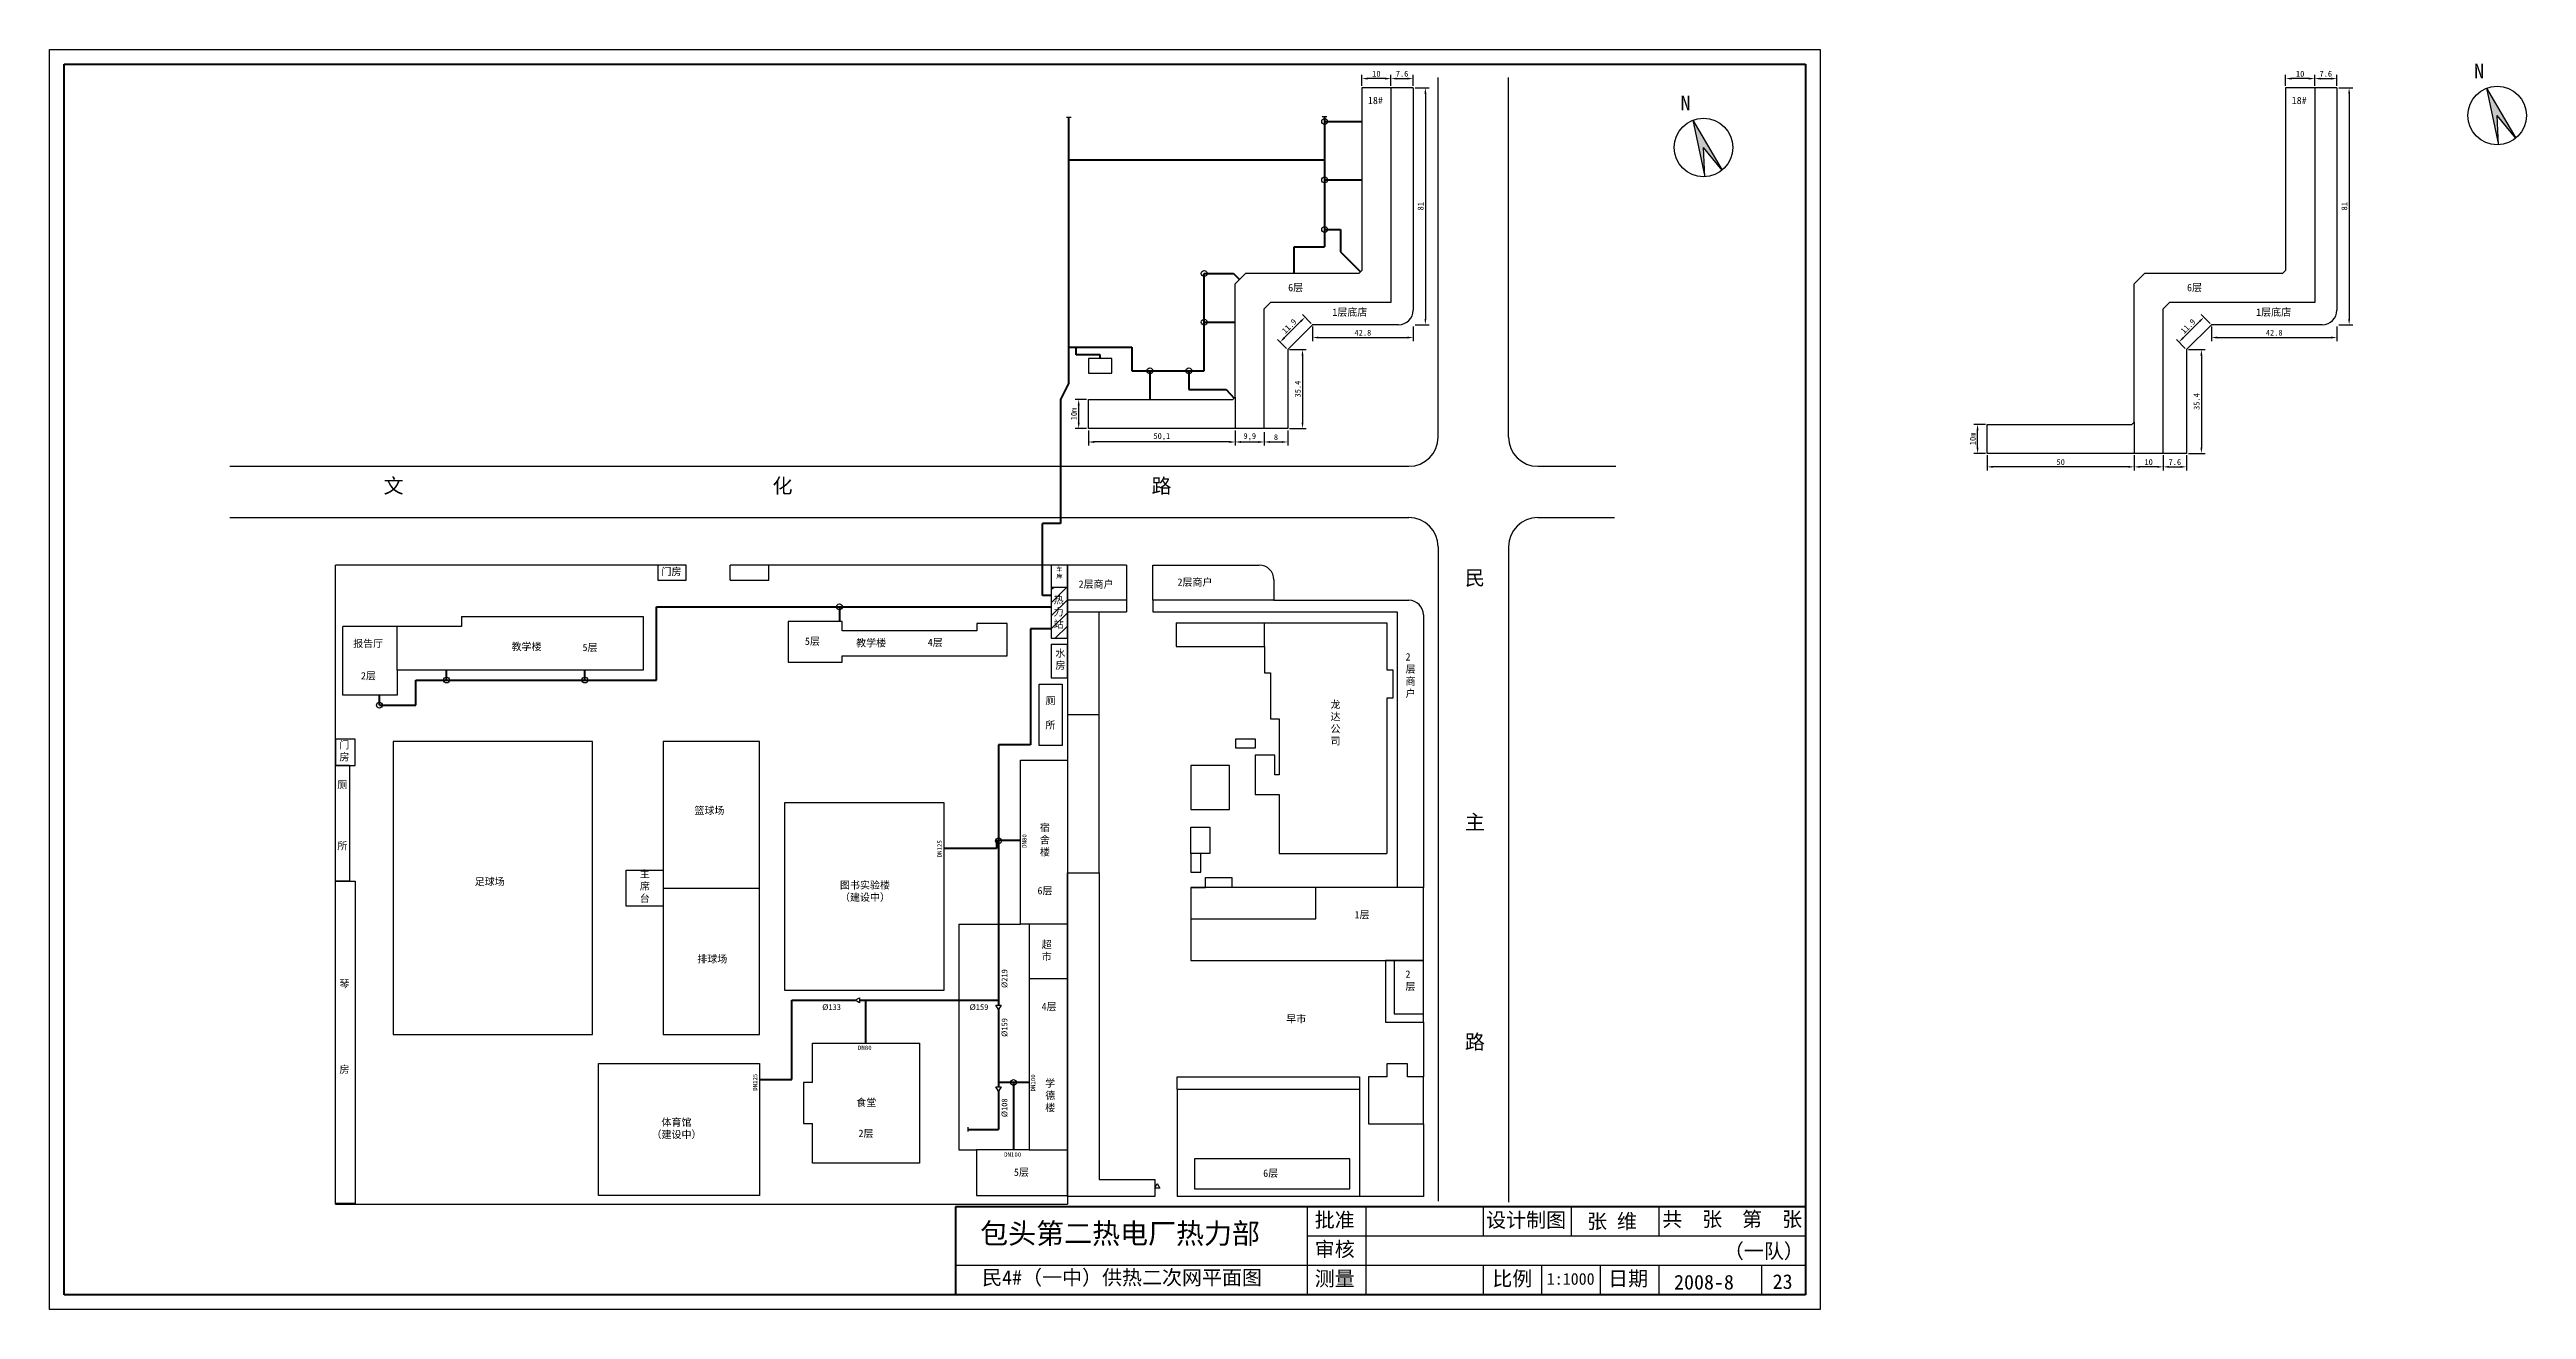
# Model space of a CAD drawing. Header units: millimetres. Extents: x 710 to 1555, y 285 to 715.
import ezdxf

# ---------------------------------------------------------------- set-up
doc = ezdxf.new("R2010")
doc.units = ezdxf.units.MM
doc.linetypes.add('DASHED', pattern=[19.05, 12.7, -6.35])
doc.layers.add('围栏', color=3, linetype='Continuous')
doc.layers.add('边线', color=1, linetype='Continuous')
doc.layers.add('标注', color=7, linetype='Continuous', lineweight=18)
doc.layers.add('管道', color=7, linetype='Continuous', lineweight=50)
doc.dimstyles.new('ISO-25', dxfattribs={"dimtxt": 2, "dimasz": 2, "dimexe": 1.25, "dimexo": 0.625, "dimtad": 1, "dimtxsty": 'Standard', "dimcen": 2.5, "dimadec": 0, "dimazin": 0, "dimtfac": 1, "dimtmove": 0, "dimatfit": 3, "dimfxl": 0, "dimarcsym": 0})

# ---------------------------------------------------------------- blocks, each defined once
blk = doc.blocks.new('*D2')
at = {"layer": 'Defpoints', "color": 0}
for p in [(1061.25, 595.9), (1064.56, 595.9), (1064.56, 586)]:
    blk.add_point(p, dxfattribs=at)
at = {"layer": '标注', "color": 0, "lineweight": -2}
for p, q in [((1063.94, 595.9), (1060, 595.9)), ((1061.25, 588), (1061.25, 593.9)), ((1063.94, 586), (1060, 586))]:
    blk.add_line(p, q, dxfattribs=at)
at = {"layer": '标注', "color": 0}
for points in [[(1060.92, 593.9), (1061.59, 593.9), (1061.25, 595.9)], [(1060.92, 588), (1061.59, 588), (1061.25, 586)]]:
    blk.add_solid(points, dxfattribs=at)
at = {"layer": '标注', "color": 0, "insert": (1059.63, 590.95), "char_height": 2, "attachment_point": 5, "rotation": 90}
blk.add_mtext('10m', dxfattribs=at)
blk = doc.blocks.new('*D3')
at = {"layer": 'Defpoints', "color": 0}
for p in [(1064.56, 586), (1114.66, 586), (1064.56, 581.41)]:
    blk.add_point(p, dxfattribs=at)
at = {"layer": '标注', "color": 0, "lineweight": -2}
for p, q in [((1064.56, 585.38), (1064.56, 580.16)), ((1114.66, 585.38), (1114.66, 580.16)), ((1112.66, 581.41), (1066.56, 581.41))]:
    blk.add_line(p, q, dxfattribs=at)
at = {"layer": '标注', "color": 0}
for points in [[(1066.56, 581.74), (1066.56, 581.07), (1064.56, 581.41)], [(1112.66, 581.74), (1112.66, 581.07), (1114.66, 581.41)]]:
    blk.add_solid(points, dxfattribs=at)
at = {"layer": '标注', "color": 0, "insert": (1089.61, 583.2), "char_height": 2, "attachment_point": 5}
blk.add_mtext('50,1', dxfattribs=at)
blk = doc.blocks.new('*D4')
at = {"layer": 'Defpoints', "color": 0}
for p in [(1114.66, 585.38), (1124.56, 585.38), (1124.56, 581.41)]:
    blk.add_point(p, dxfattribs=at)
at = {"layer": '标注', "color": 0, "lineweight": -2}
for p, q in [((1114.66, 584.75), (1114.66, 580.16)), ((1124.56, 584.75), (1124.56, 580.16)), ((1116.66, 581.41), (1122.56, 581.41))]:
    blk.add_line(p, q, dxfattribs=at)
at = {"layer": '标注', "color": 0}
for points in [[(1116.66, 581.74), (1116.66, 581.07), (1114.66, 581.41)], [(1122.56, 581.74), (1122.56, 581.07), (1124.56, 581.41)]]:
    blk.add_solid(points, dxfattribs=at)
at = {"layer": '标注', "color": 0, "insert": (1119.61, 583.2), "char_height": 2, "attachment_point": 5}
blk.add_mtext('9,9', dxfattribs=at)
blk = doc.blocks.new('*D5')
at = {"layer": 'Defpoints', "color": 0}
for p in [(1124.56, 584.75), (1132.56, 586), (1132.56, 581.41)]:
    blk.add_point(p, dxfattribs=at)
at = {"layer": '标注', "color": 0, "lineweight": -2}
for p, q in [((1124.56, 584.13), (1124.56, 580.16)), ((1132.56, 585.38), (1132.56, 580.16)), ((1126.56, 581.41), (1130.56, 581.41))]:
    blk.add_line(p, q, dxfattribs=at)
at = {"layer": '标注', "color": 0}
for points in [[(1126.56, 581.74), (1126.56, 581.07), (1124.56, 581.41)], [(1130.56, 581.74), (1130.56, 581.07), (1132.56, 581.41)]]:
    blk.add_solid(points, dxfattribs=at)
at = {"layer": '标注', "color": 0, "insert": (1128.56, 583.03), "char_height": 2, "attachment_point": 5}
blk.add_mtext('8', dxfattribs=at)
blk = doc.blocks.new('*D6')
at = {"layer": 'Defpoints', "color": 0}
for p in [(1132.56, 612.92), (1132.56, 586), (1137.61, 586)]:
    blk.add_point(p, dxfattribs=at)
at = {"layer": '标注', "color": 0, "lineweight": -2}
for p, q in [((1133.19, 612.92), (1138.86, 612.92)), ((1137.61, 610.92), (1137.61, 588)), ((1133.19, 586), (1138.86, 586))]:
    blk.add_line(p, q, dxfattribs=at)
at = {"layer": '标注', "color": 0}
for points in [[(1137.27, 610.92), (1137.94, 610.92), (1137.61, 612.92)], [(1137.27, 588), (1137.94, 588), (1137.61, 586)]]:
    blk.add_solid(points, dxfattribs=at)
at = {"layer": '标注', "color": 0, "insert": (1135.98, 599.46), "char_height": 2, "attachment_point": 5, "rotation": 90}
blk.add_mtext('35.4', dxfattribs=at)
blk = doc.blocks.new('*D7')
at = {"layer": 'Defpoints', "color": 0}
for p in [(1141.05, 621.4), (1175.36, 621.4), (1175.36, 617.05)]:
    blk.add_point(p, dxfattribs=at)
at = {"layer": '标注', "color": 0, "lineweight": -2}
for p, q in [((1141.05, 620.78), (1141.05, 615.8)), ((1143.05, 617.05), (1173.36, 617.05)), ((1175.36, 620.78), (1175.36, 615.8))]:
    blk.add_line(p, q, dxfattribs=at)
at = {"layer": '标注', "color": 0}
for points in [[(1143.05, 617.38), (1143.05, 616.71), (1141.05, 617.05)], [(1173.36, 617.38), (1173.36, 616.71), (1175.36, 617.05)]]:
    blk.add_solid(points, dxfattribs=at)
at = {"layer": '标注', "color": 0, "insert": (1158.2, 618.67), "char_height": 2, "attachment_point": 5}
blk.add_mtext('42.8', dxfattribs=at)
blk = doc.blocks.new('*D8')
at = {"layer": 'Defpoints', "color": 0}
for p in [(1138.45, 624), (1141.05, 621.4), (1132.56, 612.92)]:
    blk.add_point(p, dxfattribs=at)
at = {"layer": '标注', "color": 0, "lineweight": -2}
for p, q in [((1131.38, 616.93), (1137.03, 622.59)), ((1140.61, 621.85), (1137.56, 624.89)), ((1132.12, 613.36), (1129.08, 616.4))]:
    blk.add_line(p, q, dxfattribs=at)
at = {"layer": '标注', "color": 0}
for points in [[(1131.14, 617.17), (1131.61, 616.7), (1129.96, 615.52)], [(1136.8, 622.83), (1137.27, 622.35), (1138.45, 624)]]:
    blk.add_solid(points, dxfattribs=at)
at = {"layer": '标注', "color": 0, "insert": (1133.06, 620.91), "char_height": 2, "attachment_point": 5, "rotation": 45}
blk.add_mtext('11.9', dxfattribs=at)
blk = doc.blocks.new('*D9')
at = {"layer": 'Defpoints', "color": 0}
for p in [(1157.86, 705.42), (1157.86, 702.3), (1167.76, 702.3)]:
    blk.add_point(p, dxfattribs=at)
at = {"layer": '标注', "color": 0, "lineweight": -2}
for p, q in [((1157.86, 702.93), (1157.86, 706.67)), ((1165.76, 705.42), (1159.86, 705.42)), ((1167.76, 702.93), (1167.76, 706.67))]:
    blk.add_line(p, q, dxfattribs=at)
at = {"layer": '标注', "color": 0}
for points in [[(1159.86, 705.76), (1159.86, 705.09), (1157.86, 705.42)], [(1165.76, 705.76), (1165.76, 705.09), (1167.76, 705.42)]]:
    blk.add_solid(points, dxfattribs=at)
at = {"layer": '标注', "color": 0, "insert": (1162.81, 707.05), "char_height": 2, "attachment_point": 5}
blk.add_mtext('10', dxfattribs=at)
blk = doc.blocks.new('*D11')
at = {"layer": 'Defpoints', "color": 0}
for p in [(1167.76, 702.3), (1175.36, 705.42), (1175.36, 702.3)]:
    blk.add_point(p, dxfattribs=at)
at = {"layer": '标注', "color": 0, "lineweight": -2}
for p, q in [((1167.76, 702.93), (1167.76, 706.67)), ((1169.76, 705.42), (1173.36, 705.42)), ((1175.36, 702.93), (1175.36, 706.67))]:
    blk.add_line(p, q, dxfattribs=at)
at = {"layer": '标注', "color": 0}
for points in [[(1169.76, 705.76), (1169.76, 705.09), (1167.76, 705.42)], [(1173.36, 705.76), (1173.36, 705.09), (1175.36, 705.42)]]:
    blk.add_solid(points, dxfattribs=at)
at = {"layer": '标注', "color": 0, "insert": (1171.56, 707.05), "char_height": 2, "attachment_point": 5}
blk.add_mtext('7.6', dxfattribs=at)
blk = doc.blocks.new('*D12')
at = {"layer": 'Defpoints', "color": 0}
for p in [(1175.36, 702.3), (1175.36, 621.4), (1179.52, 621.4)]:
    blk.add_point(p, dxfattribs=at)
at = {"layer": '标注', "color": 0, "lineweight": -2}
for p, q in [((1175.99, 702.3), (1180.77, 702.3)), ((1179.52, 700.3), (1179.52, 623.4)), ((1175.99, 621.4), (1180.77, 621.4))]:
    blk.add_line(p, q, dxfattribs=at)
at = {"layer": '标注', "color": 0}
for points in [[(1179.19, 700.3), (1179.85, 700.3), (1179.52, 702.3)], [(1179.19, 623.4), (1179.85, 623.4), (1179.52, 621.4)]]:
    blk.add_solid(points, dxfattribs=at)
at = {"layer": '标注', "color": 0, "insert": (1177.9, 661.85), "char_height": 2, "attachment_point": 5, "rotation": 90}
blk.add_mtext('81', dxfattribs=at)
blk = doc.blocks.new('*D16')
at = {"layer": 'Defpoints', "color": 0}
for p in [(1490.48, 702.3), (1490.48, 621.4), (1494.64, 621.4)]:
    blk.add_point(p, dxfattribs=at)
at = {"layer": '标注', "color": 0, "lineweight": -2}
for p, q in [((1491.11, 702.3), (1495.89, 702.3)), ((1494.64, 700.3), (1494.64, 623.4)), ((1491.11, 621.4), (1495.89, 621.4))]:
    blk.add_line(p, q, dxfattribs=at)
at = {"layer": '标注', "color": 0}
for points in [[(1494.31, 700.3), (1494.97, 700.3), (1494.64, 702.3)], [(1494.31, 623.4), (1494.97, 623.4), (1494.64, 621.4)]]:
    blk.add_solid(points, dxfattribs=at)
at = {"layer": '标注', "color": 0, "insert": (1493.02, 661.85), "char_height": 2, "attachment_point": 5, "rotation": 90}
blk.add_mtext('81', dxfattribs=at)
blk = doc.blocks.new('*D15')
at = {"layer": 'Defpoints', "color": 0}
for p in [(1482.88, 702.3), (1490.48, 705.42), (1490.48, 702.3)]:
    blk.add_point(p, dxfattribs=at)
at = {"layer": '标注', "color": 0, "lineweight": -2}
for p, q in [((1482.88, 702.93), (1482.88, 706.67)), ((1484.88, 705.42), (1488.48, 705.42)), ((1490.48, 702.93), (1490.48, 706.67))]:
    blk.add_line(p, q, dxfattribs=at)
at = {"layer": '标注', "color": 0}
for points in [[(1484.88, 705.76), (1484.88, 705.09), (1482.88, 705.42)], [(1488.48, 705.76), (1488.48, 705.09), (1490.48, 705.42)]]:
    blk.add_solid(points, dxfattribs=at)
at = {"layer": '标注', "color": 0, "insert": (1486.68, 707.05), "char_height": 2, "attachment_point": 5}
blk.add_mtext('7.6', dxfattribs=at)
blk = doc.blocks.new('*D22')
at = {"layer": 'Defpoints', "color": 0}
for p in [(1472.98, 705.42), (1472.98, 702.3), (1482.88, 702.3)]:
    blk.add_point(p, dxfattribs=at)
at = {"layer": '标注', "color": 0, "lineweight": -2}
for p, q in [((1472.98, 702.93), (1472.98, 706.67)), ((1480.88, 705.42), (1474.98, 705.42)), ((1482.88, 702.93), (1482.88, 706.67))]:
    blk.add_line(p, q, dxfattribs=at)
at = {"layer": '标注', "color": 0}
for points in [[(1474.98, 705.76), (1474.98, 705.09), (1472.98, 705.42)], [(1480.88, 705.76), (1480.88, 705.09), (1482.88, 705.42)]]:
    blk.add_solid(points, dxfattribs=at)
at = {"layer": '标注', "color": 0, "insert": (1477.93, 707.05), "char_height": 2, "attachment_point": 5}
blk.add_mtext('10', dxfattribs=at)
blk = doc.blocks.new('*D14')
at = {"layer": 'Defpoints', "color": 0}
for p in [(1445.08, 624), (1447.68, 621.4), (1439.19, 612.92)]:
    blk.add_point(p, dxfattribs=at)
at = {"layer": '标注', "color": 0, "lineweight": -2}
for p, q in [((1438.01, 616.93), (1443.66, 622.59)), ((1447.24, 621.85), (1444.19, 624.89)), ((1438.75, 613.36), (1435.71, 616.4))]:
    blk.add_line(p, q, dxfattribs=at)
at = {"layer": '标注', "color": 0}
for points in [[(1437.77, 617.17), (1438.24, 616.7), (1436.59, 615.52)], [(1443.43, 622.83), (1443.9, 622.35), (1445.08, 624)]]:
    blk.add_solid(points, dxfattribs=at)
at = {"layer": '标注', "color": 0, "insert": (1439.69, 620.91), "char_height": 2, "attachment_point": 5, "rotation": 45}
blk.add_mtext('11.9', dxfattribs=at)
blk = doc.blocks.new('*D21')
at = {"layer": 'Defpoints', "color": 0}
for p in [(1447.68, 621.4), (1490.48, 621.4), (1490.48, 617.05)]:
    blk.add_point(p, dxfattribs=at)
at = {"layer": '标注', "color": 0, "lineweight": -2}
for p, q in [((1447.68, 620.78), (1447.68, 615.8)), ((1449.68, 617.05), (1488.48, 617.05)), ((1490.48, 620.78), (1490.48, 615.8))]:
    blk.add_line(p, q, dxfattribs=at)
at = {"layer": '标注', "color": 0}
for points in [[(1449.68, 617.38), (1449.68, 616.71), (1447.68, 617.05)], [(1488.48, 617.38), (1488.48, 616.71), (1490.48, 617.05)]]:
    blk.add_solid(points, dxfattribs=at)
at = {"layer": '标注', "color": 0, "insert": (1469.08, 618.67), "char_height": 2, "attachment_point": 5}
blk.add_mtext('42.8', dxfattribs=at)
blk = doc.blocks.new('*D20')
at = {"layer": 'Defpoints', "color": 0}
for p in [(1439.19, 612.92), (1439.19, 577.51), (1444.24, 577.51)]:
    blk.add_point(p, dxfattribs=at)
at = {"layer": '标注', "color": 0, "lineweight": -2}
for p, q in [((1439.82, 612.92), (1445.49, 612.92)), ((1444.24, 610.92), (1444.24, 579.51)), ((1439.82, 577.51), (1445.49, 577.51))]:
    blk.add_line(p, q, dxfattribs=at)
at = {"layer": '标注', "color": 0}
for points in [[(1443.9, 610.92), (1444.57, 610.92), (1444.24, 612.92)], [(1443.9, 579.51), (1444.57, 579.51), (1444.24, 577.51)]]:
    blk.add_solid(points, dxfattribs=at)
at = {"layer": '标注', "color": 0, "insert": (1442.61, 595.22), "char_height": 2, "attachment_point": 5, "rotation": 90}
blk.add_mtext('35.4', dxfattribs=at)
blk = doc.blocks.new('*D13')
at = {"layer": 'Defpoints', "color": 0}
for p in [(1431.19, 576.26), (1439.19, 577.51), (1439.19, 572.92)]:
    blk.add_point(p, dxfattribs=at)
at = {"layer": '标注', "color": 0, "lineweight": -2}
for p, q in [((1431.19, 575.64), (1431.19, 571.67)), ((1439.19, 576.89), (1439.19, 571.67)), ((1433.19, 572.92), (1437.19, 572.92))]:
    blk.add_line(p, q, dxfattribs=at)
at = {"layer": '标注', "color": 0}
for points in [[(1433.19, 573.25), (1433.19, 572.58), (1431.19, 572.92)], [(1437.19, 573.25), (1437.19, 572.58), (1439.19, 572.92)]]:
    blk.add_solid(points, dxfattribs=at)
at = {"layer": '标注', "color": 0, "insert": (1435.19, 574.54), "char_height": 2, "attachment_point": 5}
blk.add_mtext('7.6', dxfattribs=at)
blk = doc.blocks.new('*D17')
at = {"layer": 'Defpoints', "color": 0}
for p in [(1367.88, 587.41), (1371.19, 587.41), (1371.19, 577.51)]:
    blk.add_point(p, dxfattribs=at)
at = {"layer": '标注', "color": 0, "lineweight": -2}
for p, q in [((1370.57, 587.41), (1366.63, 587.41)), ((1367.88, 579.51), (1367.88, 585.41)), ((1370.57, 577.51), (1366.63, 577.51))]:
    blk.add_line(p, q, dxfattribs=at)
at = {"layer": '标注', "color": 0}
for points in [[(1367.55, 585.41), (1368.22, 585.41), (1367.88, 587.41)], [(1367.55, 579.51), (1368.22, 579.51), (1367.88, 577.51)]]:
    blk.add_solid(points, dxfattribs=at)
at = {"layer": '标注', "color": 0, "insert": (1366.26, 582.46), "char_height": 2, "attachment_point": 5, "rotation": 90}
blk.add_mtext('10m', dxfattribs=at)
blk = doc.blocks.new('*D23')
at = {"layer": 'Defpoints', "color": 0}
for p in [(1421.29, 577.51), (1431.19, 577.51), (1421.29, 572.92)]:
    blk.add_point(p, dxfattribs=at)
at = {"layer": '标注', "color": 0, "lineweight": -2}
for p, q in [((1421.29, 576.89), (1421.29, 571.67)), ((1431.19, 576.89), (1431.19, 571.67)), ((1429.19, 572.92), (1423.29, 572.92))]:
    blk.add_line(p, q, dxfattribs=at)
at = {"layer": '标注', "color": 0}
for points in [[(1423.29, 573.25), (1423.29, 572.58), (1421.29, 572.92)], [(1429.19, 573.25), (1429.19, 572.58), (1431.19, 572.92)]]:
    blk.add_solid(points, dxfattribs=at)
at = {"layer": '标注', "color": 0, "insert": (1426.24, 574.54), "char_height": 2, "attachment_point": 5}
blk.add_mtext('10', dxfattribs=at)
blk = doc.blocks.new('*D24')
at = {"layer": 'Defpoints', "color": 0}
for p in [(1371.19, 577.51), (1421.29, 577.51), (1371.19, 572.92)]:
    blk.add_point(p, dxfattribs=at)
at = {"layer": '标注', "color": 0, "lineweight": -2}
for p, q in [((1371.19, 576.89), (1371.19, 571.67)), ((1421.29, 576.89), (1421.29, 571.67)), ((1419.29, 572.92), (1373.19, 572.92))]:
    blk.add_line(p, q, dxfattribs=at)
at = {"layer": '标注', "color": 0}
for points in [[(1373.19, 573.25), (1373.19, 572.58), (1371.19, 572.92)], [(1419.29, 573.25), (1419.29, 572.58), (1421.29, 572.92)]]:
    blk.add_solid(points, dxfattribs=at)
at = {"layer": '标注', "color": 0, "insert": (1396.24, 574.54), "char_height": 2, "attachment_point": 5}
blk.add_mtext('50', dxfattribs=at)

msp = doc.modelspace()

# ---------------------------------------------------------------- hatches: boundary and pattern name
for points in [[(1541.535, 702.13), (1545.606, 682.809), (1545.127, 692.798), (1551.469, 685.066)], [(1270.807, 691.228), (1274.879, 671.907), (1274.4, 681.896), (1280.741, 674.164)]]:
    msp.add_hatch(color=256).paths.add_polyline_path(points)
at = {"layer": '围栏'}
h = msp.add_hatch(dxfattribs=at)
h.set_pattern_fill('ANSI31', color=5, style=0)
h.paths.add_polyline_path([(1057.412, 514.404), (1057.412, 531.904), (1051.912, 531.904), (1051.912, 514.404)])
h.paths.add_polyline_path([(1052.08, 529.403), (1056.733, 529.403), (1056.733, 515.903), (1052.08, 515.903)], flags=24)

# ---------------------------------------------------------------- linework, layer by layer
at = {"lineweight": 40}
for p, q in [((715.183, 290.349), (715.183, 710.349)), ((715.183, 710.349), (1309.183, 710.349)), ((1309.183, 710.349), (1309.183, 290.349)), ((1309.183, 320.349), (1019.183, 320.349)), ((1019.183, 320.349), (1019.183, 290.349)), ((1309.183, 290.349), (715.183, 290.349))]:
    msp.add_line(p, q, dxfattribs=at)
for p, q in [((1167.762, 702.304), (1157.862, 702.304)), ((1157.862, 702.304), (1157.862, 639.947)), ((1175.362, 702.304), (1167.762, 702.304)), ((1167.762, 702.304), (1167.762, 629.004)), ((1175.362, 702.304), (1175.362, 626.404)), ((1183.862, 583.104), (1183.862, 705.846)), ((1207.862, 583.104), (1207.862, 705.846)), ((1472.982, 702.304), (1472.982, 639.947)), ((1482.882, 702.304), (1472.982, 702.304)), ((1482.882, 702.304), (1482.882, 629.004)), ((1490.482, 702.304), (1482.882, 702.304)), ((1490.482, 702.304), (1490.482, 626.404)), ((1541.535, 702.13), (1551.469, 685.066)), ((1541.535, 702.13), (1545.606, 682.809)), ((1057.068, 692.288), (1058.647, 692.288)), ((1144.353, 692.533), (1145.933, 692.533)), ((1270.807, 691.228), (1274.879, 671.907)), ((1270.807, 691.228), (1280.741, 674.164)), ((1551.469, 685.066), (1545.127, 692.798)), ((1545.606, 682.809), (1545.127, 692.798)), ((1274.879, 671.907), (1274.4, 681.896)), ((1280.741, 674.164), (1274.4, 681.896)), ((1114.662, 635.369), (1118.197, 638.904)), ((1114.662, 596.691), (1114.662, 635.369)), ((1156.819, 638.904), (1118.197, 638.904)), ((1156.819, 638.904), (1157.862, 639.947)), ((1421.292, 635.369), (1424.828, 638.904)), ((1421.292, 588.201), (1421.292, 635.369)), ((1471.94, 638.904), (1424.828, 638.904)), ((1471.94, 638.904), (1472.982, 639.947)), ((1124.562, 626.883), (1126.683, 629.004)), ((1124.562, 586.004), (1124.562, 626.883)), ((1167.762, 629.004), (1126.683, 629.004)), ((1431.192, 626.883), (1433.314, 629.004)), ((1431.192, 577.514), (1431.192, 626.883)), ((1482.882, 629.004), (1433.314, 629.004)), ((1132.562, 612.919), (1141.047, 621.404)), ((1170.362, 621.404), (1141.047, 621.404)), ((1439.192, 612.919), (1447.678, 621.404)), ((1485.482, 621.404), (1447.678, 621.404)), ((1072.562, 609.904), (1064.562, 609.904)), ((1064.562, 609.904), (1064.562, 604.904)), ((1072.562, 604.904), (1072.562, 609.904)), ((1132.562, 612.919), (1132.562, 586.004)), ((1439.192, 612.919), (1439.192, 577.514)), ((1064.562, 604.904), (1072.562, 604.904)), ((1064.562, 595.904), (1113.875, 595.904)), ((1064.562, 586.004), (1064.562, 595.904)), ((1113.875, 595.904), (1114.662, 596.691)), ((1124.562, 586.004), (1064.562, 586.004)), ((1132.562, 586.004), (1124.562, 586.004)), ((1371.192, 577.514), (1371.192, 587.414)), ((1371.192, 587.414), (1420.506, 587.414)), ((1420.506, 587.414), (1421.292, 588.201)), ((1431.192, 577.514), (1371.192, 577.514)), ((1439.192, 577.514), (1431.192, 577.514)), ((771.689, 573.104), (1173.862, 573.104)), ((1217.862, 573.104), (1244.461, 573.104)), ((771.689, 555.604), (1173.862, 555.604)), ((1217.862, 555.604), (1244.081, 555.604)), ((1183.862, 545.604), (1183.862, 322.282)), ((1207.862, 545.604), (1207.862, 321.984)), ((927.312, 539.404), (807.712, 539.404)), ((807.712, 321.304), (807.712, 539.404)), ((917.712, 539.404), (917.712, 534.224)), ((917.712, 534.224), (927.312, 534.224)), ((927.312, 534.224), (927.312, 539.404)), ((1051.912, 539.404), (942.312, 539.404)), ((942.312, 534.224), (942.312, 539.404)), ((942.312, 534.224), (955.512, 534.224)), ((955.512, 534.224), (955.512, 539.404)), ((1057.412, 539.404), (1051.912, 539.404)), ((1051.912, 539.404), (1051.912, 531.904)), ((1077.562, 539.404), (1057.412, 539.404)), ((1057.412, 539.404), (1057.412, 523.404)), ((1057.412, 531.904), (1057.412, 539.404)), ((1077.562, 539.404), (1077.562, 523.404)), ((1086.562, 539.404), (1122.862, 539.404)), ((1086.562, 527.404), (1086.562, 539.404)), ((1127.862, 534.404), (1127.862, 527.404)), ((1051.912, 531.904), (1057.412, 531.904)), ((1051.912, 531.904), (1051.912, 514.404)), ((1057.412, 514.404), (1057.412, 531.904)), ((1077.562, 527.404), (1057.412, 527.404)), ((1127.862, 527.404), (1086.562, 527.404)), ((1086.562, 527.404), (1086.562, 523.404)), ((1127.862, 527.404), (1173.862, 527.404)), ((810.212, 495.004), (810.212, 518.404)), ((850.712, 518.404), (810.212, 518.404)), ((828.812, 503.504), (828.812, 518.404)), ((850.712, 521.804), (912.712, 521.804)), ((850.712, 521.804), (850.712, 518.404)), ((912.712, 521.804), (912.712, 503.504)), ((962.112, 520.104), (962.112, 506.304)), ((980.612, 520.104), (962.112, 520.104)), ((980.612, 517.004), (980.612, 520.104)), ((1026.512, 517.004), (980.612, 517.004)), ((1036.912, 519.404), (1026.512, 519.404)), ((1026.512, 519.404), (1026.512, 517.004)), ((1036.912, 508.404), (1036.912, 519.404)), ((1057.412, 523.404), (1077.562, 523.404)), ((1057.412, 523.404), (1057.412, 488.404)), ((1068.212, 488.404), (1068.212, 523.404)), ((1086.562, 523.404), (1169.862, 523.404)), ((1094.452, 519.634), (1124.652, 519.634)), ((1094.452, 519.634), (1094.452, 511.634)), ((1124.652, 519.634), (1166.352, 519.634)), ((1124.652, 511.634), (1124.652, 519.634)), ((1166.352, 519.634), (1166.352, 503.634)), ((1169.862, 523.404), (1169.862, 429.404)), ((1178.862, 522.404), (1178.862, 429.404)), ((980.612, 506.304), (980.612, 508.404)), ((980.612, 508.404), (1026.512, 508.404)), ((1026.512, 508.404), (1036.912, 508.404)), ((1051.912, 514.404), (1057.412, 514.404)), ((1051.912, 512.404), (1051.912, 500.904)), ((1051.912, 512.404), (1057.412, 512.404)), ((1057.412, 514.404), (1057.412, 512.404)), ((1057.412, 500.904), (1057.412, 512.404)), ((1094.452, 511.634), (1124.652, 511.634)), ((1124.652, 511.634), (1124.652, 502.634)), ((912.712, 503.504), (828.812, 503.504)), ((828.812, 503.504), (828.812, 495.004)), ((962.112, 506.304), (980.612, 506.304)), ((1047.812, 477.804), (1047.812, 498.804)), ((1047.812, 498.804), (1055.612, 498.804)), ((1051.912, 500.904), (1057.412, 500.904)), ((1055.612, 498.804), (1055.612, 477.804)), ((1057.412, 500.904), (1057.412, 321.304)), ((1124.652, 502.634), (1126.652, 502.634)), ((1126.652, 502.634), (1126.652, 486.934)), ((1166.352, 503.634), (1168.402, 503.634)), ((1168.402, 503.634), (1168.402, 494.034)), ((828.812, 495.004), (810.212, 495.004)), ((1168.402, 494.034), (1166.352, 494.034)), ((1166.352, 494.034), (1166.352, 440.934)), ((1057.412, 488.404), (1068.212, 488.404)), ((1057.412, 488.404), (1057.412, 434.404)), ((1068.212, 434.404), (1068.212, 488.404)), ((1126.652, 486.934), (1129.652, 486.934)), ((1129.652, 486.934), (1129.652, 467.834)), ((807.712, 480.004), (807.712, 471.004)), ((814.412, 480.004), (807.712, 480.004)), ((814.412, 471.004), (814.412, 480.004)), ((827.369, 479.154), (827.369, 379.154)), ((895.369, 479.154), (827.369, 479.154)), ((895.369, 379.154), (895.369, 479.154)), ((952.412, 479.154), (919.512, 479.154)), ((919.512, 479.154), (919.512, 435.304)), ((952.412, 379.154), (952.412, 479.154)), ((1055.612, 477.804), (1047.812, 477.804)), ((1114.902, 480.134), (1121.452, 480.134)), ((1114.902, 476.934), (1114.902, 480.134)), ((1121.452, 476.934), (1114.902, 476.934)), ((1121.452, 480.134), (1121.452, 476.934)), ((1128.152, 474.534), (1121.452, 474.534)), ((1121.452, 474.534), (1121.452, 461.134)), ((1128.152, 467.834), (1128.152, 474.534)), ((807.712, 471.004), (814.412, 471.004)), ((807.712, 471.004), (812.512, 471.004)), ((812.512, 471.004), (807.712, 471.004)), ((812.512, 471.004), (812.512, 431.504)), ((1041.412, 416.804), (1041.412, 472.804)), ((1041.412, 472.804), (1057.412, 472.804)), ((1057.412, 472.804), (1057.412, 416.804)), ((1099.462, 471.034), (1099.462, 455.934)), ((1112.652, 471.034), (1099.462, 471.034)), ((1112.652, 455.934), (1112.652, 471.034)), ((1129.652, 467.834), (1128.152, 467.834)), ((1015.412, 458.304), (960.912, 458.304)), ((960.912, 458.304), (960.912, 394.304)), ((1015.412, 394.304), (1015.412, 458.304)), ((1121.452, 461.134), (1129.652, 461.134)), ((1129.652, 461.134), (1129.652, 440.934)), ((1099.462, 455.934), (1112.652, 455.934)), ((1099.462, 449.934), (1105.962, 449.934)), ((1099.462, 440.934), (1099.462, 449.934)), ((1105.962, 449.934), (1105.962, 440.934)), ((1105.962, 440.934), (1099.462, 440.934)), ((1099.462, 440.934), (1099.462, 434.634)), ((1102.962, 434.634), (1102.962, 440.934)), ((1129.652, 440.934), (1166.352, 440.934)), ((812.512, 431.504), (807.712, 431.504)), ((807.712, 431.504), (814.412, 431.504)), ((814.412, 431.504), (814.412, 321.504)), ((906.912, 423.004), (906.912, 435.304)), ((906.912, 435.304), (919.512, 435.304)), ((919.512, 435.304), (919.512, 423.004)), ((1057.412, 434.404), (1068.212, 434.404)), ((1057.412, 323.904), (1057.412, 434.404)), ((1068.212, 434.404), (1068.212, 329.704)), ((1099.462, 434.634), (1102.962, 434.634)), ((1104.462, 429.404), (1104.462, 432.804)), ((1104.462, 432.804), (1113.462, 432.804)), ((1113.462, 432.804), (1113.462, 429.404)), ((919.512, 423.004), (906.912, 423.004)), ((919.512, 429.154), (952.412, 429.154)), ((919.512, 423.004), (919.512, 379.154)), ((1178.862, 429.404), (1099.462, 429.404)), ((1099.462, 429.404), (1099.462, 404.404)), ((1099.462, 429.404), (1099.462, 418.654)), ((1142.162, 429.404), (1099.462, 429.404)), ((1099.462, 429.404), (1104.462, 429.404)), ((1142.162, 418.654), (1142.162, 429.404)), ((1178.862, 429.404), (1169.862, 429.404)), ((1178.862, 404.404), (1178.862, 429.404)), ((1057.412, 416.804), (1041.412, 416.804)), ((1044.412, 416.804), (1044.412, 398.304)), ((1099.462, 418.654), (1142.162, 418.654)), ((1044.412, 398.304), (1057.412, 398.304)), ((1044.412, 398.304), (1044.412, 339.804)), ((1099.462, 404.404), (1178.862, 404.404)), ((1178.862, 404.404), (1165.862, 404.404)), ((1165.862, 404.404), (1165.862, 383.404)), ((1168.862, 404.404), (1168.862, 386.304)), ((1178.862, 383.404), (1178.862, 404.404)), ((960.912, 394.304), (1015.412, 394.304)), ((1165.862, 383.404), (1178.862, 383.404)), ((1168.862, 386.304), (1178.862, 386.304)), ((1178.862, 383.404), (1178.862, 364.704)), ((827.369, 379.154), (895.369, 379.154)), ((919.512, 379.154), (952.412, 379.154)), ((970.412, 376.271), (1006.912, 376.271)), ((970.412, 362.771), (970.412, 376.271)), ((1006.912, 376.271), (1006.912, 335.271)), ((897.412, 369.304), (952.412, 369.304)), ((897.412, 324.304), (897.412, 369.304)), ((952.412, 369.304), (952.412, 324.304)), ((1094.812, 364.704), (1157.012, 364.704)), ((1094.812, 360.404), (1094.812, 364.704)), ((1157.012, 364.704), (1157.012, 360.404)), ((1166.362, 364.704), (1160.062, 364.704)), ((1160.062, 364.704), (1160.062, 348.704)), ((1173.462, 369.204), (1166.362, 369.204)), ((1166.362, 369.204), (1166.362, 364.704)), ((1173.462, 364.704), (1173.462, 369.204)), ((1178.862, 364.704), (1173.462, 364.704)), ((1178.862, 348.704), (1178.862, 364.704)), ((970.412, 362.771), (967.412, 362.771)), ((967.412, 362.771), (967.412, 348.771)), ((1157.012, 360.404), (1094.812, 360.404)), ((1094.812, 360.404), (1094.812, 323.904)), ((1157.012, 360.404), (1157.012, 323.904)), ((967.412, 348.771), (970.412, 348.771)), ((970.412, 335.271), (970.412, 348.771)), ((1023.412, 347.52), (1023.412, 346.088)), ((1160.062, 348.704), (1178.862, 348.704)), ((1178.862, 348.704), (1178.862, 323.904)), ((1044.412, 339.804), (1026.412, 339.804)), ((1026.412, 339.804), (1026.412, 324.304)), ((1006.912, 335.271), (970.412, 335.271)), ((1068.212, 329.704), (1087.212, 329.704)), ((1087.212, 329.704), (1087.212, 323.904)), ((1153.712, 336.751), (1100.712, 336.751)), ((1100.712, 336.751), (1100.712, 326.551)), ((1153.712, 326.551), (1153.712, 336.751)), ((814.412, 321.504), (807.712, 321.504)), ((807.712, 321.304), (1057.412, 321.304)), ((952.412, 324.304), (897.412, 324.304)), ((1026.412, 324.304), (1057.412, 324.304)), ((1087.212, 323.904), (1057.412, 323.904)), ((1178.862, 323.904), (1094.812, 323.904)), ((1100.712, 326.551), (1153.712, 326.551)), ((1139.183, 320.349), (1139.183, 290.349)), ((1159.183, 320.349), (1159.183, 290.349)), ((1199.183, 320.349), (1199.183, 310.349)), ((1229.217, 320.349), (1229.217, 310.349)), ((1259.183, 320.349), (1259.183, 310.349)), ((1309.183, 310.349), (1139.183, 310.349)), ((1309.183, 300.349), (1019.183, 300.349)), ((1199.183, 300.349), (1199.183, 290.349)), ((1219.183, 300.349), (1219.183, 290.349)), ((1239.183, 300.349), (1239.183, 290.349)), ((1259.183, 300.349), (1259.183, 290.349)), ((1294.183, 300.349), (1294.183, 290.349))]:
    msp.add_line(p, q)
for points in [[(985.032, 390.874), (986.532, 391.74), (986.532, 390.008)], [(1033.912, 387.733), (1033.046, 389.233), (1034.778, 389.233)], [(1033.912, 359.851), (1033.046, 361.351), (1034.778, 361.351)], [(1088.078, 328.304), (1088.944, 326.804), (1087.212, 326.804)]]:
    msp.add_lwpolyline(points, close=True)
for centre, radius in [((1545.127, 692.798), 10), ((1145.143, 690.796), 1), ((1274.4, 681.896), 10), ((1145.143, 670.835), 1), ((1145.143, 653.945), 1), ((1104.074, 638.919), 1), ((1104.074, 622.311), 1), ((1085.543, 605.702), 1), ((1098.847, 605.702), 1), ((979.631, 525.17), 1), ((845.62, 500.164), 1), ((892.806, 500.164), 1), ((822.708, 491.586), 1), ((1033.912, 445.275), 1), ((1039.011, 362.804), 1)]:
    msp.add_circle(centre, radius)
for centre, radius, start, end in [((1170.362, 626.404), 5, 270, 0), ((1485.482, 626.404), 5, 270, 0), ((1173.862, 583.104), 10, 270, 0), ((1217.862, 583.104), 10, 180, 270), ((1173.862, 545.604), 10, 0, 90), ((1217.862, 545.604), 10, 90, 180), ((1122.862, 534.404), 5, 0, 90), ((1173.862, 522.404), 5, 0, 90)]:
    msp.add_arc(centre, radius, start, end)
at = {"layer": '围栏'}
for p, q in [((1114.662, 596.691), (1114.662, 586.004)), ((1421.292, 588.201), (1421.292, 577.514)), ((1020.412, 416.804), (1020.412, 339.804)), ((1020.412, 416.804), (1041.412, 416.804)), ((1020.412, 339.804), (1026.412, 339.804)), ((1044.412, 339.804), (1057.412, 339.804))]:
    msp.add_line(p, q, dxfattribs=at)
at = {"layer": '管道'}
for p, q in [((1057.857, 601.651), (1057.857, 692.288)), ((1145.143, 692.533), (1145.143, 648.06)), ((1145.143, 690.796), (1157.862, 690.796)), ((1057.857, 677.666), (1145.143, 677.666)), ((1145.143, 670.835), (1157.862, 670.835)), ((1145.143, 653.945), (1150.604, 653.945)), ((1150.604, 653.945), (1150.604, 646.268)), ((1134.717, 638.904), (1134.717, 648.06)), ((1134.717, 648.06), (1145.143, 648.06)), ((1150.604, 646.268), (1157.344, 639.429)), ((1104.074, 605.702), (1104.074, 638.919)), ((1104.074, 638.919), (1114.052, 638.919)), ((1114.052, 638.919), (1116.132, 636.839)), ((1104.074, 622.311), (1114.662, 622.311)), ((1057.857, 613.769), (1079.366, 613.769)), ((1060.346, 611.135), (1060.346, 613.769)), ((1068.562, 611.135), (1060.346, 611.135)), ((1068.562, 609.904), (1068.562, 611.135)), ((1079.366, 613.769), (1079.366, 605.702)), ((1057.857, 601.651), (1054.999, 595.948)), ((1079.366, 605.702), (1104.074, 605.702)), ((1085.543, 605.702), (1085.543, 595.904)), ((1098.847, 605.702), (1098.847, 599.334)), ((1054.999, 595.948), (1054.999, 553.632)), ((1098.847, 599.334), (1111.559, 599.334)), ((1111.559, 599.334), (1114.288, 596.317)), ((1048.912, 529.02), (1048.912, 553.632)), ((1054.999, 553.632), (1048.912, 553.632)), ((917.221, 500.164), (917.221, 525.17)), ((917.221, 525.17), (1051.912, 525.17)), ((979.631, 525.17), (979.631, 520.104)), ((1051.912, 529.02), (1048.912, 529.02)), ((1051.912, 517.587), (1044.819, 517.587)), ((1044.819, 517.587), (1044.819, 478.052)), ((835.083, 500.164), (917.221, 500.164)), ((845.62, 500.164), (845.62, 503.504)), ((892.806, 500.164), (892.806, 503.504)), ((822.708, 491.586), (822.708, 495.004)), ((1044.819, 478.052), (1033.912, 478.052)), ((1033.912, 478.052), (1033.912, 389.233)), ((1033.267, 442.676), (1015.412, 442.676)), ((1033.912, 445.275), (1033.267, 445.275)), ((1033.267, 445.275), (1033.267, 442.676)), ((1033.912, 445.485), (1041.412, 445.485)), ((963.412, 363.874), (963.412, 390.874)), ((963.412, 390.874), (985.032, 390.874)), ((986.532, 390.874), (1033.912, 390.874)), ((988.662, 376.271), (988.662, 390.874)), ((1033.912, 387.733), (1033.912, 361.351)), ((952.412, 363.874), (963.412, 363.874)), ((1044.412, 362.804), (1033.912, 362.804)), ((1033.912, 359.851), (1033.912, 346.804)), ((1039.011, 362.804), (1039.011, 339.804)), ((1023.412, 346.804), (1033.912, 346.804))]:
    msp.add_line(p, q, dxfattribs=at)
at = {"layer": '管道', "linetype": 'DASHED'}
for p, q in [((835.083, 491.586), (835.083, 500.164)), ((822.708, 491.586), (835.083, 491.586))]:
    msp.add_line(p, q, dxfattribs=at)
at = {"layer": '边线'}
for p, q in [((710.183, 715.349), (1314.183, 715.349)), ((710.183, 285.349), (710.183, 715.349)), ((1314.183, 715.349), (1314.183, 285.349)), ((1314.183, 285.349), (710.183, 285.349))]:
    msp.add_line(p, q, dxfattribs=at)

# ---------------------------------------------------------------- texts
at = {"attachment_point": 1}
for s, insert, char_height, width in [('N', (1537.282, 710.539), 5, 13.43699), ('N', (1266.555, 699.637), 5, 13.43699), ('{\\fSimHei|b0|i0|c134|p2;包头第二热电厂热力部}', (1027.63, 314.807), 7, 133.33915), ('{\\fFangSong_GB2312|b0|i0|c134|p49;批准}', (1141.773, 318.412), 5, 88.52207), ('{\\fFangSong_GB2312|b0|i0|c134|p49;设计制图}', (1200.244, 318.412), 5, 88.52207), ('{\\fFangSong_GB2312|b0|i0|c134|p49;共  张  第  张}', (1260.325, 318.675), 5, 88.52207), ('{\\fFangSong_GB2312|b0|i0|c134|p49;审核}', (1141.773, 308.412), 5, 88.52207), ('{\\fSimSun|b0|i0|c134|p54;民}4#{\\fSimSun|b0|i0|c134|p54;（一中）供热二次网平面图}', (1028.319, 298.778), 5, 118.36284), ('{\\fFangSong_GB2312|b0|i0|c134|p49;测量}', (1141.773, 298.412), 5, 88.52207), ('{\\fFangSong_GB2312|b0|i0|c134|p49;比例}', (1202.365, 298.412), 5, 88.52207), ('{\\fFangSong_GB2312|b0|i0|c134|p49;日期}', (1241.854, 298.412), 5, 88.52207)]:
    msp.add_mtext(s, dxfattribs=dict(at, insert=insert, char_height=char_height, width=width))
at = {"layer": '标注', "attachment_point": 1}
for s, insert, char_height, width in [('18#', (1159.921, 699.225), 2.5, 5.73377), ('18#', (1475.042, 699.225), 2.5, 5.73377), ('6{\\fSimSun|b0|i0|c134|p54;层}', (1132.707, 635.357), 2.5, 19.2725), ('6{\\fSimSun|b0|i0|c134|p54;层}', (1439.337, 635.357), 2.5, 19.2725), ('1{\\fSimSun|b0|i0|c134|p54;层底店}', (1147.79, 626.953), 2.5, 19.2725), ('1{\\fSimSun|b0|i0|c134|p54;层底店}', (1462.91, 626.953), 2.5, 19.2725), ('{\\fSimSun|b0|i0|c134|p54;文                                     化                                    路}', (824.141, 568.952), 5, 303.34144), ('{\\fSimSun|b0|i0|c134|p54;门房}', (918.928, 538.409), 2.5, 8.00184), ('{\\fSimSun|b0|i0|c134|p54;\\H0.6x;车库}', (1053.635, 538.824), 2.5, 2.52439), ('2{\\fSimSun|b0|i0|c134|p54;层商户}', (1061.227, 534.137), 2.5, 24.13424), ('2{\\fSimSun|b0|i0|c134|p54;层商户}', (1094.96, 534.824), 2.5, 24.13424), ('{\\fSimSun|b0|i0|c134|p54;民\\P\\P\\P\\P\\P\\P\\P\\P\\P\\P主\\P\\P\\P\\P\\P\\P\\P\\P\\P路}', (1192.998, 537.547), 5, 9.13192), ('{\\fSimSun|b0|i0|c134|p54;热力站}', (1052.705, 528.778), 2.5, 3.16081), ('{\\fSimSun|b0|i0|c134|p54;报告厅}', (813.754, 513.884), 2.5, 12.70426), ('{\\fSimSun|b0|i0|c134|p54;教学楼}', (867.79, 512.828), 2.5, 18.41405), ('5{\\fSimSun|b0|i0|c134|p54;层}', (892.001, 512.541), 2.5, 8.75444), ('5{\\fSimSun|b0|i0|c134|p54;层}', (967.86, 514.66), 2.5, 8.75444), ('{\\fSimSun|b0|i0|c134|p54;教学楼}', (985.328, 514.104), 2.5, 18.41405), ('4{\\fSimSun|b0|i0|c134|p54;层}', (1009.756, 514.254), 2.5, 8.75444), ('{\\fSimSun|b0|i0|c134|p54;水房}', (1053.314, 510.59), 2.5, 2.81254), ('2{\\fSimSun|b0|i0|c134|p54;层商户}', (1172.766, 509.323), 2.5, 3.97855), ('2{\\fSimSun|b0|i0|c134|p54;层}', (816.418, 502.868), 2.5, 8.75444), ('{\\fSimSun|b0|i0|c134|p54;厕\\P\\P所}', (1049.904, 494.376), 2.5, 3.83021), ('{\\fSimSun|b0|i0|c134|p54;龙达公司}', (1147.165, 493.088), 2.5, 2.17379), ('{\\fSimSun|b0|i0|c134|p54;门房}', (809.046, 479.31), 2.5, 3.58348), ('{\\fSimSun|b0|i0|c134|p54;厕\\P\\P\\P\\P\\P所}', (808.342, 465.684), 2.5, 2.71466), ('{\\fSimSun|b0|i0|c134|p54;篮球场}', (930.174, 456.884), 2.5, 15.10663), ('{\\fSimSun|b0|i0|c134|p54;宿舍楼}', (1048.029, 451.074), 2.5, 4.55098), ('{\\fSimSun|b0|i0|c134|p54;足球场}', (855.225, 432.607), 2.5, 16.16912), ('{\\fSimSun|b0|i0|c134|p54;主席台}', (911.538, 435.241), 2.5, 3.38435), ('{\\fSimSun|b0|i0|c134|p54;图书实验楼\\P（建设中）}', (979.816, 431.444), 2.5, 19.6196), ('6{\\fSimSun|b0|i0|c134|p54;层}', (1047.205, 429.521), 2.5, 10.10933), ('1{\\fSimSun|b0|i0|c134|p54;层}', (1155.356, 421.347), 2.5, 16.95077), ('{\\fSimSun|b0|i0|c134|p54;排球场}', (931.147, 406.213), 2.5, 12.7962), ('{\\fSimSun|b0|i0|c134|p54;超市}', (1048.651, 411.178), 2.5, 4.66697), ('{\\fSimSun|b0|i0|c134|p54;\\P\\P琴\\P\\P\\P\\P\\P\\P\\P房}', (809.069, 406.032), 2.5, 3.2965), ('2{\\fSimSun|b0|i0|c134|p54;层}', (1172.717, 401.036), 2.5, 3.74508), ('%%c133', (973.76, 389.553), 2, 16.47983), ('%%c159', (1024.038, 389.553), 2, 16.47983), ('4{\\fSimSun|b0|i0|c134|p54;层}', (1048.596, 389.969), 2.5, 10.10933), ('{\\fSimSun|b0|i0|c134|p54;早市}', (1132.06, 385.786), 2.5, 17.14118), ('DN80', (985.941, 375.402), 1.5, 6.3469), ('{\\fSimSun|b0|i0|c134|p54;学德楼}', (1049.834, 363.814), 2.5, 3.26757), ('{\\fSimSun|b0|i0|c134|p54;食堂}', (985.381, 357.245), 2.5, 10.89442), ('{\\fSimSun|b0|i0|c134|p54;  体育馆\\P（建设中）}', (915.532, 350.479), 2.5, 26.79588), ('2{\\fSimSun|b0|i0|c134|p54;层}', (986.145, 346.718), 2.5, 10.10933), ('DN100', (1035.802, 339), 1.5, 6.3469), ('5{\\fSimSun|b0|i0|c134|p54;层}', (1039.157, 333.436), 2.5, 10.10933), ('6{\\fSimSun|b0|i0|c134|p54;层}', (1124.194, 333.115), 2.5, 15.36345), ('{\\fKaiTi_GB2312|b0|i0|c134|p49;张 维}', (1234.673, 317.959), 5, 30.38737), ('{\\fKaiTi_GB2312|b0|i0|c134|p49;（一队）}', (1281.335, 307.812), 5, 30.38737), ('{\\H0.8x;1:1000}', (1220.931, 297.795), 5, 42.65173), ('2008-8', (1264.353, 297.166), 5, 42.65173), ('23', (1297.977, 297.365), 5, 42.65173)]:
    msp.add_mtext(s, dxfattribs=dict(at, insert=insert, char_height=char_height, width=width))
at = {"layer": '标注', "attachment_point": 1, "rotation": 90}
for s, insert, char_height, width in [('DN125', (1013.019, 439.641), 1.5, 6.3469), ('DN80', (1041.953, 442.876), 1.5, 6.3469), ('%%c219', (1034.934, 395.062), 2, 16.47983), ('%%c159', (1034.934, 378.39), 2, 16.47983), ('DN125', (950.101, 359.969), 1.5, 6.3469), ('DN100', (1044.923, 359.733), 1.5, 6.3469), ('%%c108', (1034.934, 350.986), 2, 16.47983)]:
    msp.add_mtext(s, dxfattribs=dict(at, insert=insert, char_height=char_height, width=width))

# ---------------------------------------------------------------- dimensions: what is measured, and where the dimension line sits
at = {"layer": '标注'}
for base, p1, p2, text, picture, middle in [((1157.862, 705.423), (1167.762, 702.304), (1157.862, 702.304), '10', '*D9', (1162.812, 707.048)), ((1175.362, 705.423), (1167.762, 702.304), (1175.362, 702.304), '7.6', '*D11', (1171.562, 707.048)), ((1472.982, 705.423), (1482.882, 702.304), (1472.982, 702.304), '10', '*D22', (1477.932, 707.048)), ((1490.482, 705.423), (1482.882, 702.304), (1490.482, 702.304), '7.6', '*D15', (1486.682, 707.048)), ((1175.362, 617.047), (1141.047, 621.404), (1175.362, 621.404), '42.8', '*D7', (1158.205, 618.672)), ((1490.482, 617.047), (1447.678, 621.404), (1490.482, 621.404), '42.8', '*D21', (1469.08, 618.672)), ((1371.192, 572.918), (1421.292, 577.514), (1371.192, 577.514), '50', '*D24', (1396.242, 574.543)), ((1421.292, 572.918), (1431.192, 577.514), (1421.292, 577.514), '10', '*D23', (1426.242, 574.543)), ((1439.192, 572.918), (1431.192, 576.264), (1439.192, 577.514), '7.6', '*D13', (1435.192, 574.543))]:
    dim = msp.add_linear_dim(base=base, p1=p1, p2=p2, text=text, dimstyle='ISO-25', dxfattribs=at)
    dim.commit()
    dim.dimension.update_dxf_attribs({"geometry": picture, "text_midpoint": middle})
for base, p1, p2, text, picture, middle in [((1179.521, 621.404), (1175.362, 702.304), (1175.362, 621.404), '81', '*D12', (1177.896, 661.854)), ((1494.641, 621.404), (1490.482, 702.304), (1490.482, 621.404), '81', '*D16', (1493.016, 661.854)), ((1137.607, 586.004), (1132.562, 612.919), (1132.562, 586.004), '35.4', '*D6', (1135.982, 599.462)), ((1444.238, 577.514), (1439.192, 612.919), (1439.192, 577.514), '35.4', '*D20', (1442.613, 595.217)), ((1061.254, 595.904), (1064.562, 586.004), (1064.562, 595.904), '10m', '*D2', (1059.629, 590.954)), ((1367.885, 587.414), (1371.192, 577.514), (1371.192, 587.414), '10m', '*D17', (1366.26, 582.464))]:
    dim = msp.add_linear_dim(base=base, p1=p1, p2=p2, angle=90, text=text, dimstyle='ISO-25', dxfattribs=at)
    dim.commit()
    dim.dimension.update_dxf_attribs({"geometry": picture, "text_midpoint": middle})
for p1, p2, picture, middle in [((1132.562, 612.919), (1141.047, 621.404), '*D8', (1133.056, 620.91)), ((1439.192, 612.919), (1447.678, 621.404), '*D14', (1439.686, 620.91))]:
    dim = msp.add_aligned_dim(p1=p1, p2=p2, distance=3.677, text='11.9', dimstyle='ISO-25', dxfattribs=at)
    dim.commit()
    dim.dimension.update_dxf_attribs({"geometry": picture, "text_midpoint": middle})
for base, p1, p2, picture, middle in [((1064.562, 581.408), (1114.662, 586.004), (1064.562, 586.004), '*D3', (1089.612, 583.2)), ((1124.562, 581.408), (1114.662, 585.379), (1124.562, 585.379), '*D4', (1119.612, 583.2)), ((1132.562, 581.408), (1124.562, 584.754), (1132.562, 586.004), '*D5', (1128.562, 583.033))]:
    dim = msp.add_linear_dim(base=base, p1=p1, p2=p2, dimstyle='ISO-25', dxfattribs=at)
    dim.commit()
    dim.dimension.update_dxf_attribs({"geometry": picture, "text_midpoint": middle})

doc.saveas('drawing.dxf')
